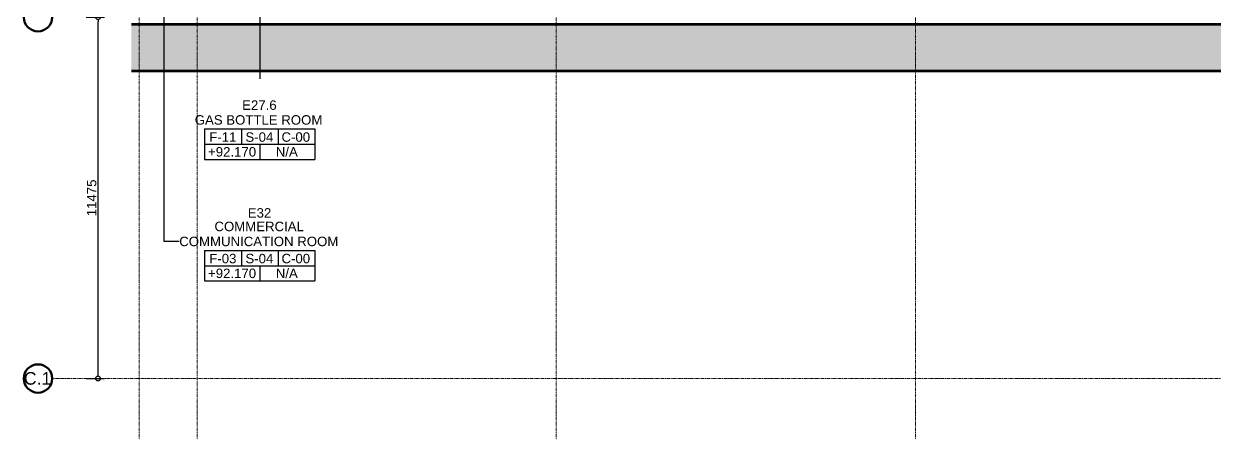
# Model space of a CAD drawing. Header units: millimetres. Extents: x -853236 to -774632, y -17723 to 22431.
# Drawn here: x -852789 to -814993, y -17723 to -4532 of the extents above; entities that cross this region are included whole.
import ezdxf

# ---------------------------------------------------------------- set-up
doc = ezdxf.new("R2010")
doc.units = ezdxf.units.MM
doc.linetypes.add('DPA_Grid _ Level 100', pattern=[10, 5.5, -1.6, 1.3, -1.6])
for name, color, linetype, lineweight in [('A-ANNO-DIMS', 1, 'Continuous', 9), ('A-ROOM-IDEN', 3, 'Continuous', 25), ('A-ROOM-LINE', 3, 'Continuous', 25), ('A-WALL', 5, 'Continuous', 35), ('A-WALL-PATT', 1, 'Continuous', 35), ('S-GRID', 251, 'Continuous', 9), ('S-GRID-IDEN', 3, 'Continuous', 50)]:
    doc.layers.add(name, color=color, linetype=linetype, lineweight=lineweight)
doc.styles.add('Arial', font='arial.ttf', dxfattribs={"height": 400})
doc.styles.add('Arial_2', font='arial.ttf', dxfattribs={"height": 300})
doc.dimstyles.new('DPA-DIM-3_0_C-C', dxfattribs={"dimscale": 304.8, "dimtxt": 306.07782, "dimasz": 0.492126, "dimexe": 0.656168, "dimexo": 0.0625, "dimgap": 0.164042, "dimtad": 1, "dimdec": 0, "dimzin": 0, "dimdsep": 46, "dimtxsty": 'Arial_2', "dimblk1": 'DOTBLANK', "dimblk2": 'DOTBLANK', "dimsah": 1, "dimcen": 0.09, "dimdle": 0.656168, "dimadec": 8, "dimazin": 0, "dimtfac": 1, "dimtdec": 4, "dimtix": 1, "dimtmove": 0, "dimatfit": 3, "dimfxl": 1.312336, "dimfxlon": 1, "dimtvp": 1, "dimtolj": 1, "dimtzin": 0, "dimarcsym": 2})

# ---------------------------------------------------------------- blocks, each defined once
blk = doc.blocks.new('DPA_Room Tag Box - Standard-4486259-4231-01 ENLARGED MULTI-PURPOSE LEVEL - REFLECTED CEILING PLAN - SHEET 2')
at = {"layer": 'A-ROOM-LINE'}
for p, q in [((-17.5, -2.94), (-17.5, -12.6)), ((-17.5, -2.94), (17.5, -2.94)), ((-5.83, -2.94), (-5.83, -7.77)), ((5.83, -2.94), (5.83, -7.77)), ((17.5, -2.94), (17.5, -12.6)), ((-17.5, -7.77), (17.5, -7.77)), ((0, -7.77), (0, -12.6)), ((-17.5, -12.6), (17.5, -12.6))]:
    blk.add_line(p, q, dxfattribs=at)
blk = doc.blocks.new('DPA_Room Tag Box _Longer_ - Standard-4486008-4231-01 ENLARGED MULTI-PURPOSE LEVEL - REFLECTED CEILING PLAN - SHEET 2')
at = {"layer": 'A-ROOM-LINE'}
for p, q in [((-17.5, -2.98), (-17.5, -12.65)), ((-17.5, -2.98), (17.5, -2.98)), ((-5.83, -2.98), (-5.83, -7.81)), ((5.83, -2.98), (5.83, -7.81)), ((17.5, -2.98), (17.5, -12.65)), ((-17.5, -7.81), (17.5, -7.81)), ((0, -7.81), (0, -12.65)), ((-17.5, -12.65), (17.5, -12.65))]:
    blk.add_line(p, q, dxfattribs=at)
blk = doc.blocks.new('Grid - 100 Scale-2291345-4231-01 ENLARGED MULTI-PURPOSE LEVEL - REFLECTED CEILING PLAN - SHEET 2')
at = {"layer": 'S-GRID-IDEN'}
blk.add_circle((0, 0), 4.5, dxfattribs=at)
blk = doc.blocks.new('_DotBlank')
at = {"color": 0, "linetype": 'ByBlock', "lineweight": -2}
blk.add_line((-0.5, 0), (-1, 0), dxfattribs=at)
blk.add_circle((0, 0), 0.5, dxfattribs=at)
blk = doc.blocks.new('*D486')
at = {"layer": 'A-ANNO-DIMS', "color": 0, "lineweight": -2, "transparency": 16777216}
for p, q in [((-3530, -7900), (-2949, -7900)), ((-3149, -19225), (-3149, -8050)), ((-3530, -19375), (-2949, -19375))]:
    blk.add_line(p, q, dxfattribs=at)
at = {"layer": 'Defpoints', "color": 0, "transparency": 16777216}
for p in [(-3549, -7900), (-3149, -7900), (-3549, -19375)]:
    blk.add_point(p, dxfattribs=at)
at = {"layer": 'A-ANNO-DIMS', "color": 0, "lineweight": -2, "transparency": 16777216, "xscale": 150, "yscale": 150, "zscale": 150}
for p, rotation in [((-3149, -7900), 90), ((-3149, -19375), 270)]:
    blk.add_blockref('_DotBlank', p, dxfattribs=dict(at, rotation=rotation))
at = {"layer": 'A-ANNO-DIMS', "color": 0, "transparency": 16777216, "insert": (-3352, -13638), "char_height": 300, "width": 1384.41, "attachment_point": 5, "rotation": 90, "style": 'Arial_2'}
blk.add_mtext('\\A1;11475', dxfattribs=at)
blk = doc.blocks.new('*U453')
at = {"layer": 'S-GRID', "linetype": 'DPA_Grid _ Level 100'}
for p, q in [((-1845, -21302.2), (-1845, 16962)), ((0, -21302.2), (0, 16962)), ((11400, -21302.2), (11400, 16962)), ((22800, -21302.2), (22800, 16962)), ((68400, -19375), (-4606.5, -19375))]:
    blk.add_line(p, q, dxfattribs=at)
at = {"layer": 'S-GRID-IDEN', "xscale": 99.99999999999993, "yscale": 99.99999999999993, "zscale": 99.99999999999993, "rotation": 89.9999999999998}
for p in [(-5056.5, -7900), (-5056.5, -19375)]:
    blk.add_blockref('Grid - 100 Scale-2291345-4231-01 ENLARGED MULTI-PURPOSE LEVEL - REFLECTED CEILING PLAN - SHEET 2', p, dxfattribs=at)
at = {"layer": 'S-GRID-IDEN', "lineweight": 9, "insert": (-5504.2, -19171.1), "char_height": 400, "width": 1058.227, "attachment_point": 1, "style": 'Arial'}
blk.add_mtext('C.1', dxfattribs=at)
at = {"layer": 'A-ANNO-DIMS'}
dim = blk.add_linear_dim(base=(-3149, -7900), p1=(-3549, -19375), p2=(-3549, -7900), angle=90, dimstyle='DPA-DIM-3_0_C-C', override={"dimpost": '<>', "dimfxl": 11474.997005}, dxfattribs=at)
dim.commit()
dim.dimension.update_dxf_attribs({"geometry": '*D486', "text_midpoint": (-3352.2, -13637.5)})

msp = doc.modelspace()

# ---------------------------------------------------------------- hatches: boundary and pattern name
at = {"layer": 'A-WALL-PATT', "lineweight": 9}
h = msp.add_hatch(dxfattribs=at)
h.set_pattern_fill('FP_1', color=256, style=0, pattern_type=2)
h.set_pattern_definition([(50, (0, 0), (728.7365, -63.75582), [76.2, -838.2]), (355, (0, 0), (-140.9716, 764.2276), [60.96, -670.56]), (100.451, (60.7, -5.3), (587.77, 700.46675), [64.76, -712.36]), (46.184, (0, 203.2), (1084.3162, -168.171), [114.3, -1257.3]), (96.636, (90.4, 189.2), (949.6099, 989.7098), [97.14, -1068.54]), (351.184, (0, 203.2), (949.6206, 989.7012), [91.44, -1005.84]), (21, (101.6, 152.4), (606.45787, -409.06057), [76.2, -838.2]), (326, (101.6, 152.4), (247.20834, 736.7529), [60.96, -670.56]), (71.451, (152.14, 118.3), (853.66825, 327.6855), [64.76, -712.36]), (37.5, (0, 0), (12.35469, 338.22012), [33.528, -628.904, 33.528, -647.192, -673.1]), (37.5, (0, 0), (12.35469, 338.22012), [-1343.152, 33.528, -639.572]), (7.5, (0, 0), (267.27887, 400.72213), [33.528, -354.584, 33.528, -613.664, -256.54]), (7.5, (0, 0), (267.27887, 400.72213), [-1035.304, 33.528, -223.012]), (327.5, (-226.57, 0), (542.36333, -22.915345), [33.528, -220.472, 33.528, -758.952, -1051.56]), (327.5, (-226.57, 0), (542.36333, -22.915345), [-1046.48, 33.528, -1018.032]), (317.5, (-328.17, 0), (592.51696, 101.7071), [33.528, -296.672, 33.528, -492.76, -746.76]), (317.5, (-328.17, 0), (592.51696, 101.7071), [-856.488, 33.528, -713.232])])
h.paths.add_polyline_path([(-778775, -6041), (-778775, -4541), (-849372, -4541), (-849372, -6041), (-814074, -6041)])

# ---------------------------------------------------------------- linework, layer by layer
at = {"layer": 'A-ROOM-IDEN'}
for p, q in [((-848346, 69), (-848346, -11432)), ((-845297, -3241), (-845297, -6277)), ((-848346, -11432), (-847854, -11432))]:
    msp.add_line(p, q, dxfattribs=at)
at = {"layer": 'A-WALL', "color": 7, "lineweight": 70}
for p, q in [((-849372, -4541), (-778775, -4541)), ((-778775, -6041), (-849372, -6041))]:
    msp.add_line(p, q, dxfattribs=at)

# ---------------------------------------------------------------- block references
msp.add_blockref('*U453', (-847282, 3579))
at = {"layer": 'A-ROOM-IDEN', "xscale": 99.99999999999993, "yscale": 99.99999999999993, "zscale": 99.99999999999993}
for name, p in [('DPA_Room Tag Box - Standard-4486259-4231-01 ENLARGED MULTI-PURPOSE LEVEL - REFLECTED CEILING PLAN - SHEET 2', (-845297, -7577)), ('DPA_Room Tag Box _Longer_ - Standard-4486008-4231-01 ENLARGED MULTI-PURPOSE LEVEL - REFLECTED CEILING PLAN - SHEET 2', (-845297, -11432))]:
    msp.add_blockref(name, p, dxfattribs=at)

# ---------------------------------------------------------------- texts
at = {"layer": 'A-ROOM-IDEN', "lineweight": 9, "char_height": 300, "attachment_point": 1, "style": 'Arial_2'}
for s, insert, width in [('E27.6', (-845856, -6965), 1354.85), ('GAS BOTTLE ROOM', (-847361, -7434), 4994.51), ('F-11', (-846900, -7978), 1058.23), ('S-04', (-845752, -7978), 1090.29), ('C-00', (-844607, -7978), 1114.35), ('+92.170', (-846939, -8447), 1883.97), ('N/A', (-844788, -8447), 857.81), ('E32', (-845677, -10387), 921.94), ('COMMERCIAL', (-846736, -10817), 3479.32), ('COMMUNICATION ROOM', (-847854, -11293), 6189.03), ('F-03', (-846900, -11837), 1058.23), ('S-04', (-845752, -11837), 1090.29), ('C-00', (-844607, -11837), 1114.35), ('+92.170', (-846939, -12306), 1883.97), ('N/A', (-844788, -12306), 857.81)]:
    msp.add_mtext(s, dxfattribs=dict(at, insert=insert, width=width))

doc.saveas('drawing.dxf')
